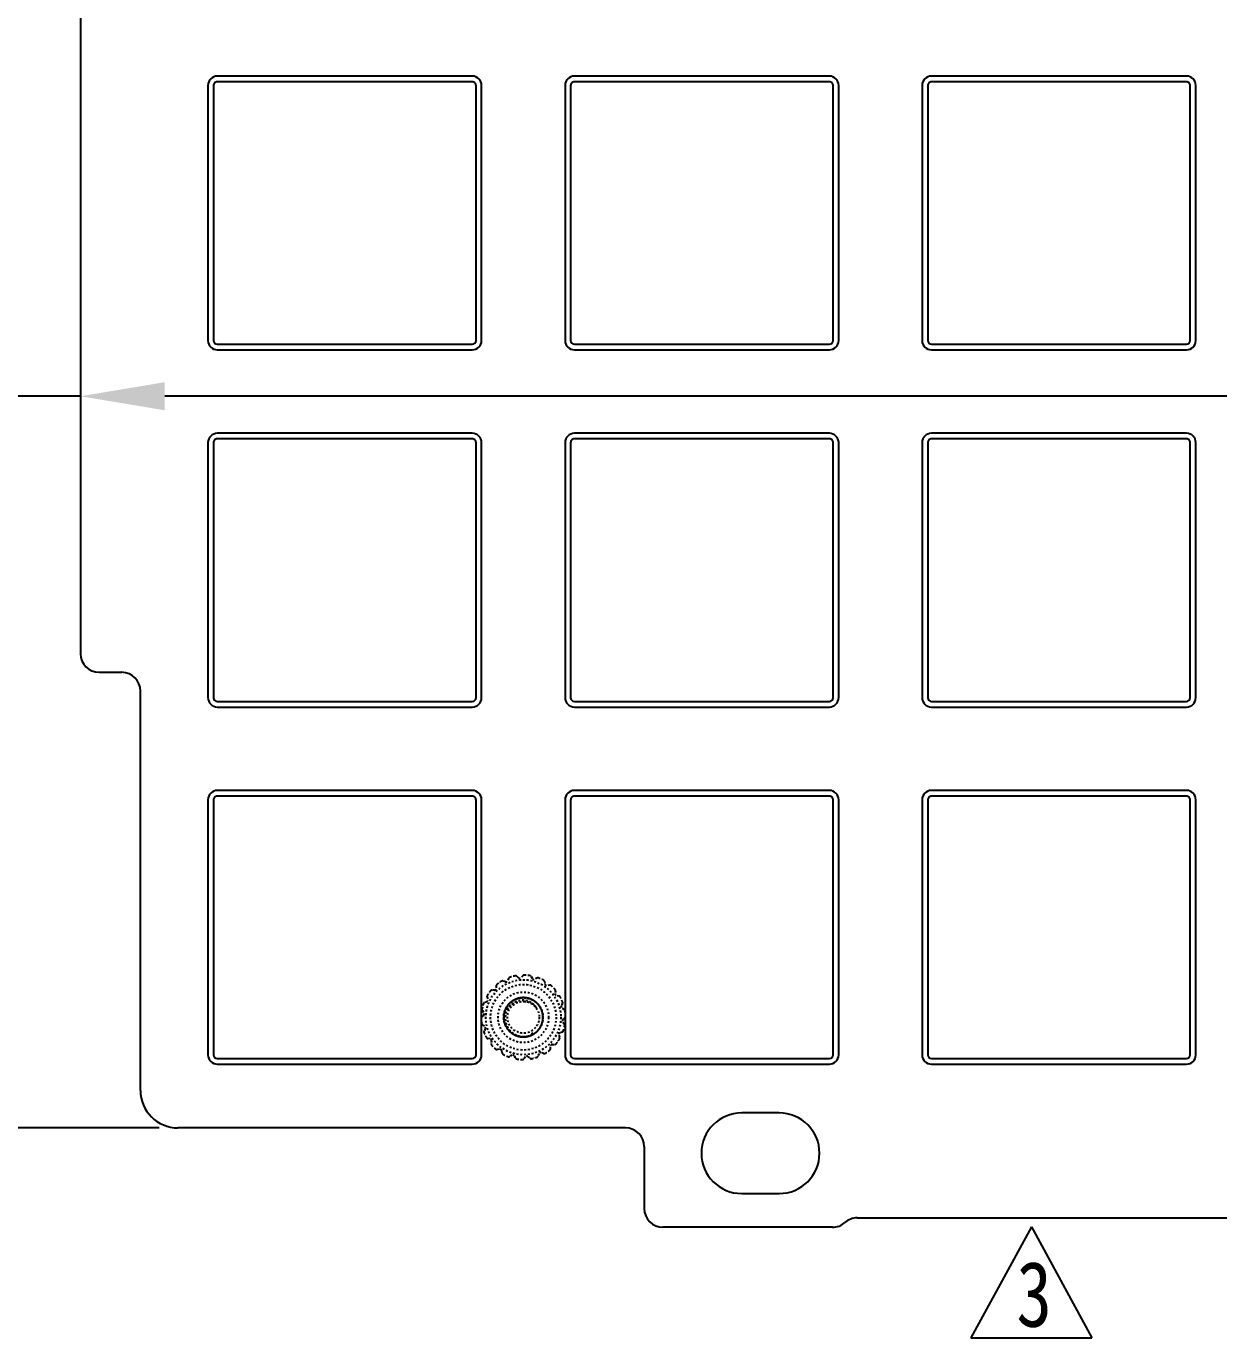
# Model space of a CAD drawing. Header units: inches. Extents: x 1493 to 1950, y -14 to 309.
# Drawn here: x 1584.3 to 1647.9, y 132.8 to 202.8 of the extents above; entities that cross this region are included whole.
import ezdxf

# ---------------------------------------------------------------- set-up
doc = ezdxf.new("R2010")
doc.units = ezdxf.units.IN
doc.header["$LTSCALE"] = 0.909449
doc.header["$MEASUREMENT"] = 0
doc.header["$PDMODE"] = 3
doc.header["$PDSIZE"] = 0.3125
doc.linetypes.add('HIDDEN', pattern=[0.2, 0.1, -0.1])
doc.linetypes.add('PHANTOM', pattern=[0.8, 0.45, -0.05, 0.1, -0.05, 0.1, -0.05])
doc.layers.get('0').update_dxf_attribs({"linetype": 'CONTINUOUS'})
doc.layers.get('Defpoints').update_dxf_attribs({"linetype": 'CONTINUOUS'})
doc.layers.add('DEFAULT_2', color=8, linetype='HIDDEN')
doc.layers.add('DEFAULT_3', color=7, linetype='PHANTOM')
doc.styles.get("Standard").update_dxf_attribs({"font": 'txt', "width": 0.8})
doc.dimstyles.get("Standard").update_dxf_attribs({"dimtxt": 6, "dimasz": 4.5, "dimexe": 1, "dimexo": 1, "dimgap": 0.09, "dimtad": 0, "dimzin": 1, "dimdsep": 46, "dimtxsty": 'Standard', "dimcen": 0.09, "dimclrd": 5, "dimclre": 5, "dimclrt": 1, "dimadec": 0, "dimazin": 0, "dimtp": 0.01, "dimtm": 0.01, "dimtfac": 1, "dimtofl": 0, "dimtmove": 0, "dimatfit": 3, "dimfxl": 0, "dimtolj": 1, "dimtzin": 4, "dimarcsym": 0})

# ---------------------------------------------------------------- blocks, each defined once
blk = doc.blocks.new('*D13')
at = {"layer": 'DEFAULT_3', "color": 3, "linetype": 'ByBlock', "lineweight": -2}
for p, q in [((1863.07, 196.292), (1863.07, 182.016)), ((1587.22, 191.792), (1587.22, 182.016)), ((1587.22, 183.016), (1581.48, 183.016)), ((1858.57, 183.016), (1591.72, 183.016))]:
    blk.add_line(p, q, dxfattribs=at)
at = {"layer": 'DEFAULT_3', "color": 3, "linetype": 'ByBlock'}
for points in [[(1591.72, 183.766), (1591.72, 182.266), (1587.22, 183.016)], [(1858.57, 182.266), (1858.57, 183.766), (1863.07, 183.016)]]:
    blk.add_solid(points, dxfattribs=at)
at = {"layer": 'Defpoints', "color": 0, "linetype": 'ByBlock'}
for p in [(1863.07, 197.292), (1587.22, 192.792), (1587.22, 183.016)]:
    blk.add_point(p, dxfattribs=at)
at = {"layer": 'DEFAULT_3', "color": 3, "linetype": 'ByBlock', "insert": (1563.83, 183.016), "char_height": 6, "attachment_point": 5}
blk.add_mtext('\\A1;275.85{\\H0.7x;\\S+0^ -0.2;}', dxfattribs=at)
blk = doc.blocks.new('*D18')
at = {"layer": 'DEFAULT_3', "color": 3, "linetype": 'ByBlock', "lineweight": -2}
for p, q in [((1591.42, 240.532), (1534.084, 240.532)), ((1535.084, 236.032), (1535.084, 208.428)), ((1535.084, 148.492), (1535.084, 175.448)), ((1591.42, 143.992), (1534.084, 143.992))]:
    blk.add_line(p, q, dxfattribs=at)
at = {"layer": 'DEFAULT_3', "color": 3, "linetype": 'ByBlock'}
for points in [[(1535.834, 236.032), (1534.334, 236.032), (1535.084, 240.532)], [(1534.334, 148.492), (1535.834, 148.492), (1535.084, 143.992)]]:
    blk.add_solid(points, dxfattribs=at)
at = {"layer": 'Defpoints', "color": 0, "linetype": 'ByBlock'}
for p in [(1592.42, 240.532), (1535.084, 143.992), (1592.42, 143.992)]:
    blk.add_point(p, dxfattribs=at)
at = {"layer": 'DEFAULT_3', "color": 3, "linetype": 'ByBlock', "insert": (1535.084, 191.938), "char_height": 6, "attachment_point": 5, "rotation": 90}
blk.add_mtext('\\A1;96.54%%P0.1', dxfattribs=at)

msp = doc.modelspace()

# ---------------------------------------------------------------- linework, layer by layer
at = {"color": 7, "linetype": 'Continuous'}
for p, q in [((1587.22, 216.292), (1587.22, 169.292)), ((1608.12, 200.092), (1594.52, 200.092)), ((1627.17, 200.092), (1613.57, 200.092)), ((1646.22, 200.092), (1632.62, 200.092)), ((1594.02, 199.592), (1594.02, 185.992)), ((1594.32, 199.592), (1594.32, 185.992)), ((1608.12, 199.792), (1594.52, 199.792)), ((1608.32, 185.992), (1608.32, 199.592)), ((1608.62, 185.992), (1608.62, 199.592)), ((1613.07, 199.592), (1613.07, 185.992)), ((1613.37, 199.592), (1613.37, 185.992)), ((1627.17, 199.792), (1613.57, 199.792)), ((1627.37, 185.992), (1627.37, 199.592)), ((1627.67, 185.992), (1627.67, 199.592)), ((1632.12, 199.592), (1632.12, 185.992)), ((1632.42, 199.592), (1632.42, 185.992)), ((1646.22, 199.792), (1632.62, 199.792)), ((1646.42, 185.992), (1646.42, 199.592)), ((1646.72, 185.992), (1646.72, 199.592)), ((1594.52, 185.792), (1608.12, 185.792)), ((1594.52, 185.492), (1608.12, 185.492)), ((1613.57, 185.792), (1627.17, 185.792)), ((1613.57, 185.492), (1627.17, 185.492)), ((1632.62, 185.792), (1646.22, 185.792)), ((1632.62, 185.492), (1646.22, 185.492)), ((1594.02, 180.542), (1594.02, 166.942)), ((1594.32, 180.542), (1594.32, 166.942)), ((1608.12, 181.042), (1594.52, 181.042)), ((1608.12, 180.742), (1594.52, 180.742)), ((1608.32, 166.942), (1608.32, 180.542)), ((1608.62, 166.942), (1608.62, 180.542)), ((1613.07, 180.542), (1613.07, 166.942)), ((1613.37, 180.542), (1613.37, 166.942)), ((1627.17, 181.042), (1613.57, 181.042)), ((1627.17, 180.742), (1613.57, 180.742)), ((1627.37, 166.942), (1627.37, 180.542)), ((1627.67, 166.942), (1627.67, 180.542)), ((1632.12, 180.542), (1632.12, 166.942)), ((1632.42, 180.542), (1632.42, 166.942)), ((1646.22, 181.042), (1632.62, 181.042)), ((1646.22, 180.742), (1632.62, 180.742)), ((1646.42, 166.942), (1646.42, 180.542)), ((1646.72, 166.942), (1646.72, 180.542)), ((1588.22, 168.292), (1589.42, 168.292)), ((1590.42, 145.992), (1590.42, 167.292)), ((1594.52, 166.742), (1608.12, 166.742)), ((1613.57, 166.742), (1627.17, 166.742)), ((1632.62, 166.742), (1646.22, 166.742)), ((1594.52, 166.442), (1608.12, 166.442)), ((1613.57, 166.442), (1627.17, 166.442)), ((1632.62, 166.442), (1646.22, 166.442)), ((1608.12, 161.992), (1594.52, 161.992)), ((1608.12, 161.692), (1594.52, 161.692)), ((1627.17, 161.992), (1613.57, 161.992)), ((1627.17, 161.692), (1613.57, 161.692)), ((1646.22, 161.992), (1632.62, 161.992)), ((1646.22, 161.692), (1632.62, 161.692)), ((1594.02, 161.492), (1594.02, 147.892)), ((1594.32, 161.492), (1594.32, 147.892)), ((1608.32, 147.892), (1608.32, 161.492)), ((1608.62, 147.892), (1608.62, 161.492)), ((1613.07, 161.492), (1613.07, 147.892)), ((1613.37, 161.492), (1613.37, 147.892)), ((1627.37, 147.892), (1627.37, 161.492)), ((1627.67, 147.892), (1627.67, 161.492)), ((1632.12, 161.492), (1632.12, 147.892)), ((1632.42, 161.492), (1632.42, 147.892)), ((1646.42, 147.892), (1646.42, 161.492)), ((1646.72, 147.892), (1646.72, 161.492)), ((1594.52, 147.692), (1608.12, 147.692)), ((1613.57, 147.692), (1627.17, 147.692)), ((1632.62, 147.692), (1646.22, 147.692)), ((1594.52, 147.392), (1608.12, 147.392)), ((1613.57, 147.392), (1627.17, 147.392)), ((1632.62, 147.392), (1646.22, 147.392)), ((1624.495, 144.792), (1622.495, 144.792)), ((1616.295, 143.992), (1592.42, 143.992)), ((1617.295, 142.992), (1617.295, 139.692)), ((1622.495, 140.492), (1624.495, 140.492)), ((1627.338, 138.692), (1618.295, 138.692)), ((1628.661, 139.192), (1665.295, 139.192))]:
    msp.add_line(p, q, dxfattribs=at)
at = {"color": 2}
for p, q in [((1637.947, 138.717), (1634.726, 132.798)), ((1637.947, 138.717), (1641.167, 132.798)), ((1634.726, 132.798), (1641.167, 132.798))]:
    msp.add_line(p, q, dxfattribs=at)
at = {"color": 7, "linetype": 'Continuous'}
for centre, radius, start, end in [((1594.52, 199.592), 0.5, 90.00013, 180.00011), ((1608.12, 199.592), 0.5, 0.00013, 89.99999), ((1613.57, 199.592), 0.5, 90.00013, 180.00011), ((1627.17, 199.592), 0.5, 0.00013, 89.99999), ((1632.62, 199.592), 0.5, 90.00013, 180.00011), ((1646.22, 199.592), 0.5, 0.00013, 89.99999), ((1594.52, 199.592), 0.2, 90.00001, 180.00005), ((1608.12, 199.592), 0.2, 0, 90.00003), ((1613.57, 199.592), 0.2, 90.00001, 180.00005), ((1627.17, 199.592), 0.2, 0, 90.00003), ((1632.62, 199.592), 0.2, 90.00001, 180.00005), ((1646.22, 199.592), 0.2, 0, 90.00003), ((1594.52, 185.992), 0.5, 180.00013, 269.99999), ((1594.52, 185.992), 0.2, 180.00001, 270.00001), ((1608.12, 185.992), 0.5, 270.00013, 0.00011), ((1608.12, 185.992), 0.2, 270.00001, 360), ((1613.57, 185.992), 0.5, 180.00013, 269.99999), ((1613.57, 185.992), 0.2, 180.00001, 270.00001), ((1627.17, 185.992), 0.5, 270.00013, 0.00011), ((1627.17, 185.992), 0.2, 270.00001, 360), ((1632.62, 185.992), 0.5, 180.00013, 269.99999), ((1632.62, 185.992), 0.2, 180.00001, 270.00001), ((1646.22, 185.992), 0.5, 270.00013, 0.00011), ((1646.22, 185.992), 0.2, 270.00001, 360), ((1594.52, 180.542), 0.5, 90.00013, 180.00011), ((1594.52, 180.542), 0.2, 90.00001, 180.00005), ((1608.12, 180.542), 0.5, 0.00013, 89.99999), ((1608.12, 180.542), 0.2, 0, 90.00003), ((1613.57, 180.542), 0.5, 90.00013, 180.00011), ((1613.57, 180.542), 0.2, 90.00001, 180.00005), ((1627.17, 180.542), 0.5, 0.00013, 89.99999), ((1627.17, 180.542), 0.2, 0, 90.00003), ((1632.62, 180.542), 0.5, 90.00013, 180.00011), ((1632.62, 180.542), 0.2, 90.00001, 180.00005), ((1646.22, 180.542), 0.5, 0.00013, 89.99999), ((1646.22, 180.542), 0.2, 0, 90.00003), ((1588.22, 169.292), 1, 180, 270), ((1589.42, 167.292), 1, 0, 90), ((1594.52, 166.942), 0.5, 180.00013, 269.99999), ((1594.52, 166.942), 0.2, 180.00001, 270.00001), ((1608.12, 166.942), 0.5, 270.00013, 0.00011), ((1608.12, 166.942), 0.2, 270.00001, 360), ((1613.57, 166.942), 0.5, 180.00013, 269.99999), ((1613.57, 166.942), 0.2, 180.00001, 270.00001), ((1627.17, 166.942), 0.5, 270.00013, 0.00011), ((1627.17, 166.942), 0.2, 270.00001, 360), ((1632.62, 166.942), 0.5, 180.00013, 269.99999), ((1632.62, 166.942), 0.2, 180.00001, 270.00001), ((1646.22, 166.942), 0.5, 270.00013, 0.00011), ((1646.22, 166.942), 0.2, 270.00001, 360), ((1594.52, 161.492), 0.5, 90.00013, 180.00011), ((1594.52, 161.492), 0.2, 90.00001, 180.00005), ((1608.12, 161.492), 0.5, 0.00013, 89.99999), ((1608.12, 161.492), 0.2, 0, 90.00003), ((1613.57, 161.492), 0.5, 90.00013, 180.00011), ((1613.57, 161.492), 0.2, 90.00001, 180.00005), ((1627.17, 161.492), 0.5, 0.00013, 89.99999), ((1627.17, 161.492), 0.2, 0, 90.00003), ((1632.62, 161.492), 0.5, 90.00013, 180.00011), ((1632.62, 161.492), 0.2, 90.00001, 180.00005), ((1646.22, 161.492), 0.5, 0.00013, 89.99999), ((1646.22, 161.492), 0.2, 0, 90.00003), ((1594.52, 147.892), 0.5, 180.00013, 269.99999), ((1594.52, 147.892), 0.2, 180.00001, 270.00001), ((1608.12, 147.892), 0.5, 270.00013, 0.00011), ((1608.12, 147.892), 0.2, 270.00001, 360), ((1613.57, 147.892), 0.5, 180.00013, 269.99999), ((1613.57, 147.892), 0.2, 180.00001, 270.00001), ((1627.17, 147.892), 0.5, 270.00013, 0.00011), ((1627.17, 147.892), 0.2, 270.00001, 360), ((1632.62, 147.892), 0.5, 180.00013, 269.99999), ((1632.62, 147.892), 0.2, 180.00001, 270.00001), ((1646.22, 147.892), 0.5, 270.00013, 0.00011), ((1646.22, 147.892), 0.2, 270.00001, 360), ((1592.42, 145.992), 2, 180, 270), ((1622.495, 142.642), 2.15, 90, 270), ((1624.495, 142.642), 2.15, 270, 90), ((1616.295, 142.992), 1, 0, 90), ((1618.295, 139.692), 1, 180, 270), ((1627.338, 139.692), 1, 270, 311.40962), ((1628.661, 138.192), 1, 90, 131.40962)]:
    msp.add_arc(centre, radius, start, end, dxfattribs=at)
at = {"layer": 'DEFAULT_2', "color": 8, "linetype": 'HIDDEN'}
for p, q in [((1609.887, 151.782), (1609.764, 151.825)), ((1610.059, 151.963), (1610.013, 151.841)), ((1610.49, 152.078), (1610.591, 151.996)), ((1610.815, 152.107), (1610.73, 152.008)), ((1611.26, 152.068), (1611.326, 151.956)), ((1611.574, 151.983), (1611.461, 151.92)), ((1609.298, 151.34), (1609.168, 151.339)), ((1609.398, 151.569), (1609.397, 151.439)), ((1611.979, 151.795), (1612.003, 151.667)), ((1612.245, 151.608), (1612.117, 151.587)), ((1612.561, 151.292), (1612.54, 151.164)), ((1608.896, 150.724), (1608.774, 150.678)), ((1608.912, 150.973), (1608.955, 150.85)), ((1610.845, 150.742), (1610.845, 150.939)), ((1612.748, 151.026), (1612.62, 151.05)), ((1612.937, 150.621), (1612.873, 150.508)), ((1608.729, 150.007), (1608.63, 149.922)), ((1608.659, 150.247), (1608.741, 150.146)), ((1613.021, 150.306), (1612.909, 150.373)), ((1613.06, 149.862), (1612.961, 149.777)), ((1608.781, 149.411), (1608.669, 149.477)), ((1608.817, 149.276), (1608.754, 149.163)), ((1611.347, 148.973), (1611.252, 149.146)), ((1612.916, 149.106), (1612.794, 149.06)), ((1612.949, 149.638), (1613.031, 149.537)), ((1609.07, 148.734), (1608.942, 148.758)), ((1609.15, 148.62), (1609.129, 148.492)), ((1612.292, 148.215), (1612.294, 148.345)), ((1612.392, 148.443), (1612.522, 148.445)), ((1612.735, 148.933), (1612.778, 148.811)), ((1609.573, 148.197), (1609.445, 148.176)), ((1609.687, 148.117), (1609.712, 147.989)), ((1610.229, 147.864), (1610.116, 147.8)), ((1610.364, 147.828), (1610.431, 147.716)), ((1610.96, 147.776), (1610.875, 147.677)), ((1611.099, 147.788), (1611.2, 147.706)), ((1611.677, 147.943), (1611.631, 147.821)), ((1611.926, 147.959), (1611.804, 148.002))]:
    msp.add_line(p, q, dxfattribs=at)
for radius in [2, 1.75, 1.35, 0.85]:
    msp.add_circle((1610.845, 149.892), radius, dxfattribs=at)
for centre, radius, start, end in [((1610.845, 149.892), 2.25, 121.21228, 128.78772), ((1609.731, 151.731), 0.1, 70.68927, 121.21228), ((1609.92, 151.876), 0.1, 250.68927, 339.31073), ((1610.153, 151.927), 0.1, 108.78772, 159.31073), ((1610.845, 149.892), 2.25, 101.21228, 108.78772), ((1610.427, 152.001), 0.1, 50.68927, 101.21228), ((1610.654, 152.073), 0.1, 230.68927, 319.31073), ((1610.891, 152.041), 0.1, 88.78772, 139.31073), ((1610.845, 149.892), 2.25, 81.21228, 88.78772), ((1611.174, 152.017), 0.1, 30.68927, 81.21228), ((1611.412, 152.007), 0.1, 210.68927, 299.31073), ((1611.623, 151.896), 0.1, 68.78772, 119.31073), ((1610.845, 149.892), 2.25, 61.21228, 68.78772), ((1611.881, 151.776), 0.1, 10.68927, 61.21228), ((1610.845, 149.892), 2.25, 141.21228, 148.78772), ((1609.169, 151.239), 0.1, 90.68927, 141.21228), ((1609.297, 151.44), 0.1, 270.68927, 359.31073), ((1609.498, 151.568), 0.1, 128.78772, 179.31073), ((1612.101, 151.686), 0.1, 190.68927, 279.31073), ((1612.262, 151.509), 0.1, 48.78772, 99.31073), ((1610.845, 149.892), 2.25, 41.21228, 48.78772), ((1612.463, 151.308), 0.1, 350.68927, 41.21228), ((1612.639, 151.148), 0.1, 170.68927, 259.31073), ((1610.845, 149.892), 2.25, 161.21228, 168.78772), ((1608.81, 150.584), 0.1, 110.68927, 161.21228), ((1608.861, 150.817), 0.1, 290.68927, 19.31073), ((1609.006, 151.006), 0.1, 148.78772, 199.31073), ((1611.057, 149.744), 0.825, 53.64653, 58.49447), ((1612.729, 150.927), 0.1, 28.78772, 79.31073), ((1610.845, 149.892), 2.25, 21.21228, 28.78772), ((1612.96, 150.459), 0.1, 150.68927, 239.31073), ((1612.849, 150.67), 0.1, 330.68927, 21.21228), ((1608.696, 149.846), 0.1, 130.68927, 181.21228), ((1610.845, 149.892), 2.25, 181.21228, 188.78772), ((1608.736, 150.31), 0.1, 168.78772, 219.31073), ((1608.664, 150.083), 0.1, 310.68927, 39.31073), ((1613.027, 149.701), 0.1, 130.68927, 219.31073), ((1612.97, 150.22), 0.1, 8.78772, 59.31073), ((1612.995, 149.937), 0.1, 310.68927, 1.21228), ((1610.845, 149.892), 2.25, 1.21228, 8.78772), ((1608.72, 149.563), 0.1, 188.78772, 239.31073), ((1608.841, 149.114), 0.1, 150.68927, 201.21228), ((1610.845, 149.892), 2.25, 201.21228, 208.78772), ((1608.73, 149.325), 0.1, 330.68927, 59.31073), ((1612.83, 148.966), 0.1, 110.68927, 199.31073), ((1612.881, 149.199), 0.1, 290.68927, 341.21228), ((1610.845, 149.892), 2.25, 341.21228, 348.78772), ((1612.954, 149.474), 0.1, 348.78772, 39.31073), ((1608.961, 148.857), 0.1, 208.78772, 259.31073), ((1609.051, 148.636), 0.1, 350.68927, 79.31073), ((1609.228, 148.475), 0.1, 170.68927, 221.21228), ((1610.845, 149.892), 2.25, 221.21228, 228.78772), ((1612.394, 148.343), 0.1, 90.68927, 179.31073), ((1612.521, 148.545), 0.1, 270.68927, 321.21228), ((1610.845, 149.892), 2.25, 321.21228, 328.78772), ((1612.684, 148.778), 0.1, 328.78772, 19.31073), ((1609.429, 148.274), 0.1, 228.78772, 279.31073), ((1609.589, 148.098), 0.1, 10.68927, 99.31073), ((1609.81, 148.008), 0.1, 190.68927, 241.21228), ((1610.845, 149.892), 2.25, 241.21228, 248.78772), ((1610.067, 147.888), 0.1, 248.78772, 299.31073), ((1610.278, 147.777), 0.1, 30.68927, 119.31073), ((1610.517, 147.767), 0.1, 210.68927, 261.21228), ((1610.845, 149.892), 2.25, 261.21228, 268.78772), ((1610.8, 147.742), 0.1, 268.78772, 319.31073), ((1611.036, 147.71), 0.1, 50.68927, 139.31073), ((1611.263, 147.783), 0.1, 230.68927, 281.21228), ((1610.845, 149.892), 2.25, 281.21228, 288.78772), ((1611.538, 147.856), 0.1, 288.78772, 339.31073), ((1611.771, 147.907), 0.1, 70.68927, 159.31073), ((1611.959, 148.053), 0.1, 250.68927, 301.21228), ((1610.845, 149.892), 2.25, 301.21228, 308.78772), ((1612.192, 148.216), 0.1, 308.78772, 359.31073)]:
    msp.add_arc(centre, radius, start, end, dxfattribs=at)
for points, knots in [([(1610.845, 150.939), (1610.846, 150.94), (1610.847, 150.939), (1610.85, 150.939), (1610.852, 150.939), (1610.855, 150.939), (1610.859, 150.939), (1610.865, 150.939), (1610.872, 150.939), (1610.881, 150.939), (1610.89, 150.938), (1610.902, 150.938), (1610.917, 150.937), (1610.935, 150.936), (1610.959, 150.933), (1610.989, 150.93), (1611.025, 150.924), (1611.072, 150.915), (1611.13, 150.901), (1611.199, 150.879), (1611.266, 150.852), (1611.331, 150.821), (1611.415, 150.773), (1611.513, 150.703), (1611.618, 150.604), (1611.708, 150.491), (1611.807, 150.325), (1611.871, 150.141), (1611.894, 149.95), (1611.891, 149.757), (1611.839, 149.52), (1611.723, 149.306), (1611.598, 149.159), (1611.491, 149.063), (1611.371, 148.982), (1611.198, 148.898), (1611.009, 148.849), (1610.817, 148.841), (1610.625, 148.86), (1610.439, 148.918), (1610.271, 149.012), (1610.117, 149.128), (1609.989, 149.275), (1609.895, 149.443), (1609.842, 149.578), (1609.809, 149.719), (1609.795, 149.862), (1609.8, 150.007), (1609.826, 150.149), (1609.872, 150.287), (1609.935, 150.417), (1610.015, 150.537), (1610.112, 150.645), (1610.223, 150.738), (1610.345, 150.816), (1610.476, 150.876), (1610.661, 150.931), (1610.855, 150.947), (1611.046, 150.923), (1611.232, 150.874), (1611.406, 150.785), (1611.556, 150.666), (1611.689, 150.526), (1611.816, 150.318), (1611.896, 150.038), (1611.896, 149.747), (1611.817, 149.466), (1611.664, 149.218), (1611.45, 149.02), (1611.19, 148.889), (1610.904, 148.832), (1610.614, 148.857), (1610.341, 148.958), (1610.106, 149.131), (1609.956, 149.323), (1609.872, 149.496), (1609.812, 149.679), (1609.79, 149.872), (1609.808, 150.064), (1609.853, 150.251), (1609.936, 150.428), (1610.052, 150.581), (1610.154, 150.684), (1610.27, 150.771), (1610.396, 150.842), (1610.53, 150.895), (1610.671, 150.928), (1610.815, 150.942), (1610.96, 150.936), (1611.102, 150.911), (1611.24, 150.866), (1611.37, 150.802), (1611.49, 150.722), (1611.598, 150.625), (1611.722, 150.479), (1611.815, 150.307), (1611.87, 150.123), (1611.9, 149.932), (1611.886, 149.69), (1611.792, 149.414), (1611.626, 149.175), (1611.402, 148.988), (1611.135, 148.872), (1610.846, 148.831), (1610.558, 148.871), (1610.29, 148.987), (1610.066, 149.173), (1609.899, 149.412), (1609.805, 149.687), (1609.787, 149.978), (1609.83, 150.168), (1609.864, 150.258)], [0, 0, 0, 0, 0.00012, 0.000241, 0.000364, 0.000486, 0.000731, 0.000975, 0.001465, 0.001954, 0.002443, 0.002932, 0.003911, 0.004889, 0.005868, 0.007825, 0.009782, 0.011739, 0.015652, 0.019566, 0.023479, 0.027392, 0.031306, 0.039129, 0.046951, 0.054774, 0.062597, 0.078205, 0.086027, 0.09385, 0.109459, 0.125067, 0.13289, 0.140713, 0.148535, 0.156358, 0.171967, 0.17979, 0.187613, 0.203222, 0.211045, 0.218867, 0.234477, 0.242299, 0.250122, 0.257945, 0.265768, 0.27359, 0.281413, 0.289236, 0.297059, 0.304881, 0.312704, 0.320527, 0.32835, 0.336172, 0.343995, 0.359604, 0.367427, 0.37525, 0.390859, 0.398682, 0.406504, 0.422114, 0.437721, 0.45333, 0.468939, 0.484547, 0.500156, 0.515764, 0.531373, 0.546981, 0.56259, 0.578198, 0.593807, 0.60163, 0.609452, 0.625062, 0.632884, 0.640707, 0.656317, 0.664139, 0.671962, 0.679785, 0.687608, 0.69543, 0.703253, 0.711076, 0.718899, 0.726721, 0.734544, 0.742367, 0.75019, 0.758012, 0.765835, 0.781444, 0.789267, 0.79709, 0.812699, 0.828307, 0.843916, 0.859524, 0.875133, 0.890741, 0.906349, 0.921958, 0.937566, 0.953175, 0.968783, 0.984392, 1, 1, 1, 1]), ([(1611.347, 148.973), (1611.431, 149.018), (1611.588, 149.134), (1611.765, 149.365), (1611.875, 149.635), (1611.905, 149.925), (1611.857, 150.212), (1611.731, 150.475), (1611.539, 150.695), (1611.294, 150.852), (1611.016, 150.939), (1610.725, 150.945), (1610.442, 150.874), (1610.191, 150.727), (1610.022, 150.552), (1609.919, 150.389), (1609.84, 150.213), (1609.798, 150.023), (1609.796, 149.83), (1609.815, 149.687), (1609.853, 149.547), (1609.909, 149.414), (1609.983, 149.29), (1610.074, 149.178), (1610.18, 149.079), (1610.298, 148.995), (1610.426, 148.928), (1610.563, 148.88), (1610.704, 148.851), (1610.849, 148.841), (1610.993, 148.851), (1611.181, 148.892), (1611.359, 148.971), (1611.516, 149.083), (1611.655, 149.216), (1611.766, 149.376), (1611.84, 149.554), (1611.89, 149.74), (1611.902, 149.983), (1611.838, 150.267), (1611.698, 150.523), (1611.494, 150.731), (1611.241, 150.876), (1610.959, 150.947), (1610.667, 150.937), (1610.389, 150.85), (1610.146, 150.689), (1609.955, 150.47), (1609.832, 150.205), (1609.792, 149.966), (1609.801, 149.773), (1609.836, 149.584), (1609.91, 149.403), (1610.018, 149.244), (1610.147, 149.101), (1610.304, 148.986), (1610.479, 148.906), (1610.618, 148.866), (1610.761, 148.845), (1610.906, 148.843), (1611.05, 148.861), (1611.189, 148.899), (1611.322, 148.956), (1611.446, 149.03), (1611.559, 149.121), (1611.658, 149.226), (1611.742, 149.344), (1611.809, 149.473), (1611.857, 149.609), (1611.896, 149.797), (1611.895, 149.992), (1611.856, 150.181), (1611.79, 150.362), (1611.662, 150.568), (1611.447, 150.766), (1611.187, 150.896), (1610.901, 150.952), (1610.61, 150.926), (1610.338, 150.824), (1610.104, 150.65), (1609.925, 150.42), (1609.816, 150.149), (1609.784, 149.86), (1609.834, 149.573), (1609.958, 149.309), (1610.087, 149.163), (1610.159, 149.1)], [0, 0, 0, 0, 0.015607, 0.031223, 0.046835, 0.06245, 0.078063, 0.093677, 0.10929, 0.124903, 0.140518, 0.156129, 0.171746, 0.187356, 0.202973, 0.210795, 0.21862, 0.234238, 0.24206, 0.249884, 0.257712, 0.265539, 0.273362, 0.281185, 0.289013, 0.29684, 0.304663, 0.312486, 0.320313, 0.328141, 0.335965, 0.343787, 0.359406, 0.36723, 0.375052, 0.39067, 0.398495, 0.406317, 0.421934, 0.437545, 0.45316, 0.468772, 0.484387, 0.5, 0.515613, 0.531228, 0.54684, 0.562455, 0.578066, 0.593683, 0.601505, 0.60933, 0.624948, 0.63277, 0.640594, 0.656213, 0.664035, 0.671859, 0.679687, 0.687514, 0.695337, 0.70316, 0.710987, 0.718815, 0.726638, 0.734461, 0.742288, 0.750116, 0.75794, 0.765762, 0.78138, 0.789205, 0.797027, 0.812644, 0.828254, 0.843871, 0.859482, 0.875097, 0.89071, 0.906323, 0.921937, 0.93755, 0.953165, 0.968777, 0.984393, 1, 1, 1, 1]), ([(1610.159, 149.1), (1610.232, 149.037), (1610.395, 148.931), (1610.673, 148.845), (1610.964, 148.837), (1611.246, 148.91), (1611.499, 149.056), (1611.701, 149.266), (1611.84, 149.522), (1611.902, 149.807), (1611.886, 150.098), (1611.79, 150.373), (1611.624, 150.612), (1611.399, 150.797), (1611.176, 150.894), (1610.987, 150.933), (1610.795, 150.946), (1610.602, 150.919), (1610.421, 150.854), (1610.293, 150.786), (1610.175, 150.701), (1610.07, 150.602), (1609.98, 150.489), (1609.907, 150.364), (1609.851, 150.231), (1609.813, 150.091), (1609.795, 149.948), (1609.798, 149.803), (1609.82, 149.66), (1609.862, 149.521), (1609.922, 149.39), (1610.025, 149.227), (1610.162, 149.088), (1610.321, 148.981), (1610.495, 148.896), (1610.684, 148.849), (1610.876, 148.841), (1611.068, 148.86), (1611.3, 148.934), (1611.544, 149.093), (1611.734, 149.314), (1611.859, 149.577), (1611.905, 149.865), (1611.874, 150.154), (1611.763, 150.424), (1611.584, 150.654), (1611.348, 150.825), (1611.075, 150.928), (1610.785, 150.951), (1610.546, 150.904), (1610.369, 150.829), (1610.204, 150.73), (1610.06, 150.598), (1609.949, 150.441), (1609.86, 150.27), (1609.807, 150.082), (1609.794, 149.89), (1609.805, 149.746), (1609.835, 149.604), (1609.883, 149.468), (1609.951, 149.34), (1610.035, 149.223), (1610.135, 149.118), (1610.248, 149.027), (1610.372, 148.953), (1610.506, 148.897), (1610.645, 148.86), (1610.789, 148.843), (1610.934, 148.845), (1611.124, 148.874), (1611.306, 148.943), (1611.469, 149.046), (1611.616, 149.171), (1611.764, 149.363), (1611.874, 149.633), (1611.905, 149.923), (1611.858, 150.21), (1611.732, 150.473), (1611.541, 150.693), (1611.296, 150.852), (1611.018, 150.939), (1610.727, 150.946), (1610.444, 150.875), (1610.193, 150.728), (1609.989, 150.519), (1609.897, 150.348), (1609.864, 150.258)], [0, 0, 0, 0, 0.015607, 0.031223, 0.046835, 0.06245, 0.078063, 0.093677, 0.10929, 0.124903, 0.140518, 0.156129, 0.171746, 0.187356, 0.202973, 0.210795, 0.21862, 0.234238, 0.24206, 0.249884, 0.257712, 0.265539, 0.273362, 0.281185, 0.289013, 0.29684, 0.304663, 0.312486, 0.320313, 0.328141, 0.335965, 0.343787, 0.359406, 0.36723, 0.375052, 0.39067, 0.398495, 0.406317, 0.421934, 0.437545, 0.45316, 0.468772, 0.484387, 0.5, 0.515613, 0.531228, 0.54684, 0.562455, 0.578066, 0.593683, 0.601505, 0.60933, 0.624948, 0.63277, 0.640594, 0.656213, 0.664035, 0.671859, 0.679687, 0.687514, 0.695337, 0.70316, 0.710987, 0.718815, 0.726638, 0.734461, 0.742288, 0.750116, 0.75794, 0.765762, 0.78138, 0.789205, 0.797027, 0.812644, 0.828254, 0.843871, 0.859482, 0.875097, 0.89071, 0.906323, 0.921937, 0.93755, 0.953165, 0.968777, 0.984393, 1, 1, 1, 1]), ([(1611.546, 150.408), (1611.495, 150.484), (1611.4, 150.586), (1611.248, 150.688), (1611.123, 150.746), (1610.991, 150.784), (1610.854, 150.802), (1610.717, 150.799), (1610.581, 150.775), (1610.451, 150.731), (1610.328, 150.668), (1610.216, 150.589), (1610.117, 150.493), (1610.033, 150.384), (1609.965, 150.264), (1609.915, 150.136), (1609.885, 150.001), (1609.874, 149.864), (1609.882, 149.727), (1609.909, 149.592), (1609.971, 149.419), (1610.092, 149.222), (1610.262, 149.065), (1610.419, 148.971), (1610.546, 148.917), (1610.678, 148.881), (1610.815, 148.862), (1610.93, 148.862), (1611.021, 148.871), (1611.088, 148.883), (1611.144, 148.896), (1611.188, 148.909), (1611.221, 148.919), (1611.248, 148.929), (1611.269, 148.937), (1611.285, 148.944), (1611.301, 148.951), (1611.316, 148.958), (1611.332, 148.964), (1611.342, 148.971), (1611.347, 148.973)], [0, 0, 0, 0, 0.062313, 0.093564, 0.124816, 0.15607, 0.187326, 0.218582, 0.249838, 0.281097, 0.312358, 0.343618, 0.374879, 0.406142, 0.437407, 0.468671, 0.499936, 0.531203, 0.562472, 0.59374, 0.625008, 0.687403, 0.749798, 0.781071, 0.812346, 0.84362, 0.874891, 0.906159, 0.921802, 0.937445, 0.953088, 0.96091, 0.968733, 0.976556, 0.980467, 0.984378, 0.988288, 0.9922, 0.99611, 1, 1, 1, 1]), ([(1610.871, 150.741), (1610.936, 150.741), (1611.066, 150.726), (1611.251, 150.659), (1611.415, 150.553), (1611.507, 150.46), (1611.546, 150.408)], [0, 0, 0, 0, 0.250012, 0.499988, 0.749981, 1, 1, 1, 1])]:
    msp.add_open_spline(points, degree=3, knots=knots, dxfattribs=at)

# ---------------------------------------------------------------- texts
at = {"color": 2, "insert": (1637.149, 136.874), "char_height": 3.48762, "width": 14.36041, "attachment_point": 1}
msp.add_mtext('{\\fSimSun|b0|i0|c134|p2;3}', dxfattribs=at)

# ---------------------------------------------------------------- dimensions: what is measured, and where the dimension line sits
at = {"layer": 'DEFAULT_3', "linetype": 'ByBlock'}
dim = msp.add_linear_dim(base=(1535.084, 143.992), p1=(1592.42, 240.532), p2=(1592.42, 143.992), angle=90, text='<>%%P0.1', dimstyle='Standard', override={"dimclrd": 3, "dimclre": 3, "dimclrt": 3, "dimtfillclr": 256}, dxfattribs=at)
dim.commit()
dim.dimension.update_dxf_attribs({"geometry": '*D18', "text_midpoint": (1535.084, 191.938), "dimtype": 160})
dim = msp.add_linear_dim(base=(1587.22, 183.016), p1=(1863.07, 197.292), p2=(1587.22, 192.792), text='<>{\\H0.7x;\\S+0^ -0.2;}', dimstyle='Standard', override={"dimtxsty": 'Standard', "dimclrd": 3, "dimclre": 3, "dimclrt": 3, "dimtfillclr": 256}, dxfattribs=at)
dim.commit()
dim.dimension.update_dxf_attribs({"geometry": '*D13', "text_midpoint": (1563.83, 183.016), "dimtype": 160})

doc.saveas('drawing.dxf')
